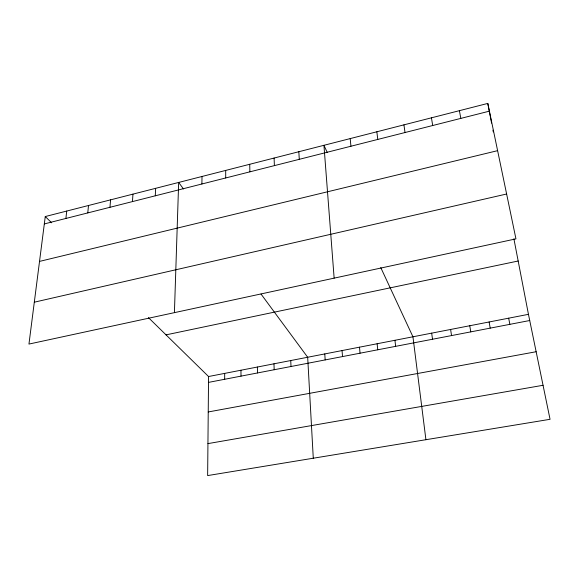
<?xml version="1.0" encoding="UTF-8"?>
<svg xmlns="http://www.w3.org/2000/svg" width="579" height="579" viewBox="0 0 579 579"><rect width="100%" height="100%" fill="white"/><g stroke="black" fill="none" stroke-linecap="round" stroke-linejoin="round"><path stroke-width="0.87" d="M148.412 317.596L208.556 376.524L207.644 475.583L550.05 419.305L528.453 314.332L513.891 238.794M201.89 183.999L202.013 176.472M174.417 312.646L178.665 182.443L183.463 188.949M155.273 195.811L155.642 188.327M132.461 201.586L132.953 194.131M109.959 207.289L110.575 199.849M87.776 212.906L88.5 205.494M65.897 218.449L66.737 211.053M45.263 216.546L28.95 344.071L515.947 238.866L487.793 103.417L45.263 216.546L51.654 222.806M44.322 223.921L489.4 111.154M39.524 261.404L497.614 150.663M34.306 302.195L506.625 194.001M166.043 334.865L518.176 261.006M208.556 376.524L528.453 314.332M208.505 382.393L529.727 320.52M208.23 411.959L536.147 351.728M207.941 443.615L543.051 385.288M261.028 294.045L307.673 357.25L313.282 458.221M327.287 152.516L323.936 145.307L334.141 278.144M380.765 267.57L412.943 336.79L425.92 439.707M487.793 103.417L491.585 123.088M492.946 130.159L493.286 131.925M508.673 318.182L509.86 324.341M459.4 110.676L460.819 118.398M489.11 321.982L490.21 328.127M469.757 325.745L470.77 331.876M431.449 117.819L432.694 125.52M450.614 329.465L451.54 335.574M403.939 124.854L405.018 132.533M431.673 333.149L432.52 339.243M376.857 131.773L377.769 139.438M394.943 340.286L395.638 346.343M377.132 343.752L377.747 349.788M350.194 138.591L350.939 146.234M359.501 347.176L360.044 353.197M342.051 350.57L342.522 356.577M324.776 353.928L325.174 359.914M298.836 151.72L299.271 159.326M290.745 360.543L291.005 366.5M274.099 158.045L274.388 165.63M273.976 363.8L274.178 369.742M257.38 367.028L257.517 372.948M249.723 164.277L249.875 171.84M240.944 370.227L241.016 376.126M225.694 170.421L225.709 177.963M224.674 373.39L224.681 379.274"/></g></svg>
